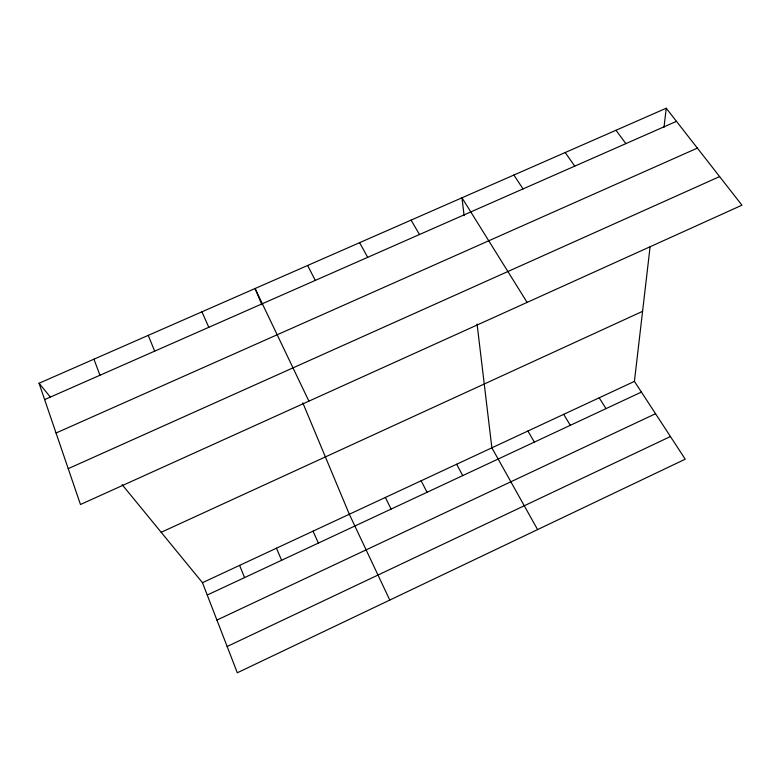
<?xml version="1.0" encoding="UTF-8"?>
<svg xmlns="http://www.w3.org/2000/svg" width="781" height="781" viewBox="0 0 781 781"><rect width="100%" height="100%" fill="white"/><g stroke="black" fill="none" stroke-linecap="round" stroke-linejoin="round"><path stroke-width="1.17" d="M122.1 484.61L202.464 582.685L237.307 672.773L685.23 459.189L634.426 381.382L650.085 246.864M664.006 127.352L666.232 108.227L39.05 383.256L80.472 504.506L741.95 205.188L666.232 108.227M227.144 646.502L670.43 436.53M216.923 620.075L655.532 413.715M202.464 582.685L634.426 381.382M207.248 595.034L641.406 392.072M161.179 532.291L642.578 311.336M68.22 468.649L719.623 176.594M56.047 433.006L697.374 148.107M44.634 399.608L676.473 121.338M39.05 383.256L50.404 397.119M615.984 130.261L625.884 143.626M565.2 152.529L574.748 166.148M513.869 175.042L523.045 188.914M599.183 397.802L605.997 408.619M527.107 302.403L461.981 197.788L464.119 215.683M563.687 414.35L570.315 425.303M411.079 220.115L419.504 234.515M527.907 431.024L534.37 442.105M537.582 529.586L491.874 447.816L477.074 324.027M359.631 242.676L367.685 257.339M456.631 464.236L462.723 475.6M421.125 480.784L427.041 492.284M307.636 265.481L315.29 280.408M385.355 497.448L391.096 509.085M308.895 401.141L255.075 288.531L261.86 304.766M389.778 600.072L349.322 514.24L302.813 402.859M313.025 531.158L318.384 543.078M201.947 311.824L208.8 327.307M276.445 548.203L281.619 560.27M148.234 335.381L154.677 351.138M239.591 565.376L244.57 577.589M93.945 359.192L99.958 375.241"/></g></svg>
